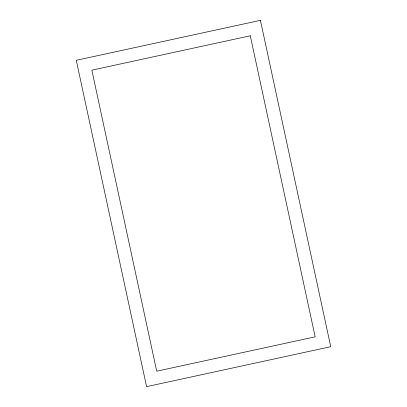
<?xml version="1.0" encoding="UTF-8"?>
<svg xmlns="http://www.w3.org/2000/svg" width="407" height="407" viewBox="0 0 407 407"><rect width="100%" height="100%" fill="white"/><g stroke="black" fill="none" stroke-linecap="round" stroke-linejoin="round"><path stroke-width="0.61" d="M260.419 20.35L76.272 60.302L146.581 386.65L330.728 346.698L260.419 20.35M250.29 35.796L91.85 70.167L156.71 371.204L315.15 336.833L250.29 35.796"/></g></svg>
